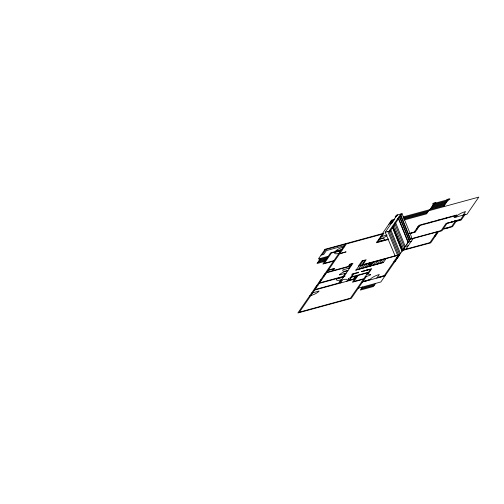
<?xml version="1.0" encoding="UTF-8"?>
<svg xmlns="http://www.w3.org/2000/svg" width="504" height="504" viewBox="0 0 504 504"><rect width="100%" height="100%" fill="white"/><g stroke="black" fill="none" stroke-linecap="round" stroke-linejoin="round"><path stroke-width="0.76" d="M364.424 270.887L370.516 269.382L368.544 272.248L351.748 276.835L353.72 273.968L358.363 272.702L358.716 272.185L352.195 273.968L351.842 274.485L352.831 274.214L350.293 277.893A5.311 1.487 -22.1 0 0 348.327 278.561L348.881 279.947L347.206 280.747A7.075 1.984 -22.1 0 0 342.764 279.739L340.528 282.99M366.925 274.252L368.109 273.93L370.761 274.756A6.634 1.865 -22.1 0 1 366.339 276.494L362.924 281.459L370.043 279.512A7.963 2.236 -22.1 0 1 379.279 274.491L376.803 278.088M368.109 273.93L371.763 268.626L364.512 270.761M363.756 281.648L364.109 281.131M368.5 280.35L368.852 279.84M377.987 277.761L378.34 277.25M382.731 276.469L383.084 275.953M394.682 261.671L396.1 259.617M397.335 257.821L398.752 255.767M358.331 288.131L380.86 281.975L399.716 254.602L390.159 230.958L402.047 213.696L411.629 237.302L394.884 261.614L393.7 261.941M393.221 226.51L402.809 250.11L405.298 246.494L408.265 245.687M406.665 244.509L408.082 242.456L398.5 218.849M402.016 251.263L392.515 227.537M322.239 254.778L325.893 249.474M320.563 258.382L317.022 263.516L324.734 261.412M345.612 243.671L297.889 312.971L351.256 298.399L362.571 281.969M315.233 288.023L317.003 285.453M319.297 282.12L320.714 280.067M323.423 276.129L324.841 274.075M314.635 290.058L299.433 312.133L350.425 298.211L363.504 279.216L352.435 282.24L354.558 279.159L313.444 290.386M341.674 279.688L340.786 279.934L338.606 283.097L314.987 289.548L339.494 253.959L346.084 251.849L339.759 253.575L346.387 243.949L382.36 234.127L376.412 242.764L388.074 239.583L388.37 239.154M342.55 277.364L342.846 276.935L319.227 283.387M345.322 273.344L343.199 276.425L319.58 282.876M348.856 268.21L350.154 266.332L326.535 272.777M346.853 281.264L347.206 280.747M356.435 269.615L358.911 266.024M382.379 233.636L391.74 220.04L394.745 219.221M358.659 269.01L361.135 265.413M395.098 255.83L385.22 232.306L397.108 215.044M397.499 214.937L396.364 216.588L395.18 216.909L396.314 215.265L402.047 213.696M360.738 268.443L363.208 264.846M362.811 267.876L365.287 264.279M380.955 241.523L381.314 241.013M398.374 217.633L398.727 217.123M400.863 214.024L388.975 231.279L398.557 254.885L399.716 254.602L362.786 264.65L366.169 259.73L362.023 260.864L358.369 266.169L398.292 255.27L384.275 275.631L377.156 277.572M364.883 267.309L367.359 263.712M366.962 266.742L369.432 263.151M369.035 266.175L371.511 262.584M371.114 265.608L373.59 262.017M373.187 265.041L375.663 261.45M375.266 264.474L377.735 260.883M377.339 263.907L379.814 260.316M362.483 286.997L360.36 290.077L373.407 286.518L375.524 283.437M379.411 263.34L381.887 259.749M381.49 262.773L383.966 259.182M369.684 280.029L370.043 279.512M386.039 258.615L383.298 262.59L355.629 270.15L383.563 262.206M411.201 233.264L411.554 232.754M414.32 231.998L418.919 225.326L456.863 214.962L455.622 216.764L456.315 216.575A7.963 2.236 -22.1 0 1 465.551 211.554L463.075 215.145M416.518 229.037L418.289 226.466M429.188 210.641L434.139 203.452L448.371 199.571L443.419 206.753M405.884 249.14L413.198 238.524M423.303 224.545L423.656 224.028M429.238 222.926L429.591 222.409M430.819 222.491L431.172 221.981M436.748 220.872L437.1 220.361M438.329 220.443L438.682 219.927M444.257 218.824L444.61 218.308M445.838 218.389L446.191 217.879M435.374 235.872L436.785 233.818M438.367 231.752L430.731 242.84L402.57 250.457L392.988 226.857M451.767 216.77L452.12 216.26M447.785 223.253L448.05 222.869M445.164 228.69L445.517 228.18M455.962 217.092L456.315 216.575M449.114 227.613L449.474 227.096M454.11 221.527L454.375 221.136M455.295 221.199L451.647 226.504L443.344 228.772L446.998 223.467L460.391 219.807L464.121 214.446M437.182 232.079L441.97 230.769L442.991 229.282L452.479 226.693L456.133 221.388L461.217 220.002L465.312 214.118L463.428 214.635M447.899 200.246L448.226 200.145A1.77 0.498 -22.1 0 0 449.908 199.055A1.77 0.498 -22.1 0 0 448.604 198.954A1.77 0.498 -22.1 0 0 446.689 200.025M433.427 204.479L447.659 200.598M432.722 205.506L446.954 201.625M432.016 206.533L446.248 202.652M431.311 207.56L445.542 203.673M430.605 208.587L444.83 204.7M403.005 216.966L429.295 209.784L426.466 213.891L403.937 220.046M429.893 209.614L444.125 205.727M397.473 218.938L398.658 218.616L408.246 242.216L411.207 241.41M391.035 221.067L394.04 220.248M403.805 217.577L478.8 197.096L467.013 214.213L464.839 214.805M390.329 222.094L393.334 221.275M403.849 218.402L427.883 211.838M389.617 223.121L392.622 222.302M403.893 219.221L427.178 212.864M388.912 224.148L391.917 223.329M394.525 223.215L395.716 222.894L405.298 246.494M385.22 232.306L390.159 230.958M324.702 249.801L345.259 244.188M344.201 245.725L326.409 250.583L323.82 254.35L321.054 255.106M380.533 236.779L386.908 235.034M418.093 226.523L419.278 226.202M344.49 246.708L343.3 247.029A6.634 1.865 -22.1 0 0 335.607 251.219L342.72 249.272M463.768 214.956L454.085 217.602L455.326 215.8L419.75 225.515L415.151 232.186L409.777 233.654M378.769 239.343L379.953 239.022A6.634 1.865 -22.1 0 0 386.99 235.557M416.323 229.087L417.507 228.766M341.296 249.94L330.624 252.857L322.906 264.065L333.579 261.148M340.95 250.444L331.443 253.039L324.425 263.239L333.931 260.644M341.901 250.463L334.788 252.409A6.634 1.865 -22.1 0 0 338.946 253.355L340.131 253.033M376.998 241.914L384.117 239.967A6.634 1.865 -22.1 0 0 384.206 238.902L383.966 238.738A6.634 1.865 -22.1 0 0 379.953 239.022M388.426 239.066L377.95 241.926L383.96 233.201L325.061 249.285L318.383 258.974L328.268 256.278M409.361 233.421L415.504 231.676M460.662 219.423L446.078 223.404L441.132 230.58L410.495 238.946L400.913 215.34M319.851 259.409L327.562 257.305M319.145 260.436L326.857 258.332M318.44 261.463L326.145 259.358M317.734 262.489L325.439 260.385M445.221 228.608L449.177 227.524M435.796 234.089L436.987 233.762M434.385 236.137L435.569 235.815M328.419 270.043L334.744 268.317L333.213 270.541L348.233 266.44L349.763 264.216L352.926 263.346L344.093 276.179L345.076 275.915L343.734 276.696L339.494 282.857L340.88 282.479M328.154 270.428L333.591 268.941L332.325 270.78L326.888 272.267M324.639 274.132L325.823 273.804M349.745 267.971L342.928 269.829A6.634 1.865 -22.1 0 0 347.092 270.78L347.981 270.535M323.228 276.186L324.412 275.858M397.763 256.038L398.947 255.717M396.346 258.092L397.536 257.764M320.519 280.117L321.703 279.796M346.21 273.105L339.394 274.964A6.634 1.865 -22.1 0 1 347.092 270.78M395.111 259.888L396.295 259.566M319.101 282.171L320.286 281.849M343.445 277.124L336.622 278.983A6.634 1.865 -22.1 0 0 340.786 279.934M316.802 285.51L317.993 285.182M350.293 277.893L351.187 277.647M315.038 288.074L316.222 287.752M348.881 279.947L349.77 279.701M365.154 276.822L366.339 276.494M311.56 293.12L319.07 291.073A7.075 1.984 -22.1 0 1 310.861 295.539L309.677 295.861M363.819 281.56L368.563 280.268M378.05 277.679L382.794 276.381M361.387 282.297L385.106 275.82M361.771 288.023L374.819 284.464M361.066 289.05L374.113 285.491M402.929 249.94L429.906 242.644L437.27 231.947L410.231 239.331L400.649 215.731M433.667 204.133L433.371 204.202A1.77 0.498 -22.1 0 1 432.76 203.736A1.77 0.498 -22.1 0 1 434.845 202.709A1.77 0.498 -22.1 0 1 435.815 202.999M399.911 216.796L409.494 240.402M399.559 217.312L409.141 240.912M394.96 223.984L404.548 247.59L403.635 248.913L394.046 225.313M392.635 227.361L402.217 250.967M390.865 229.931L400.447 253.531M387.904 231.575L397.486 255.175M369.325 262.868L369.76 263.983L368.197 264.947L372.072 263.85L370.175 265.035L370.579 266.068M350.387 264.354L349.121 266.194L350.507 265.816L351.773 263.976L350.387 264.354M351.477 277.219L349.474 280.13L353.329 279.077L355.333 276.167L351.477 277.219M362.943 260.927L359.818 265.463L361.891 264.896L365.016 260.36L362.943 260.927M356.221 275.927L354.218 278.832L355.207 278.561L357.21 275.656L356.221 275.927M358.098 275.411L353.978 281.402L363.863 278.699L367.983 272.714L358.098 275.411M361.551 271.574L367.479 269.949L361.551 271.574M451.773 221.943L458.098 220.216L451.773 221.943"/></g></svg>
